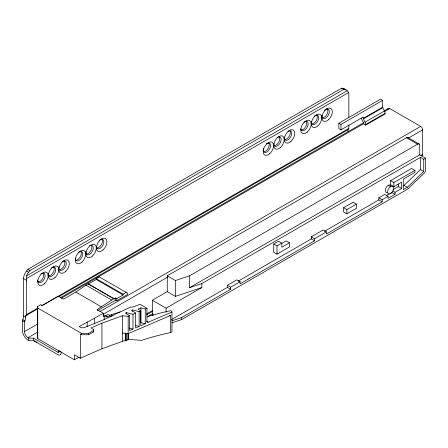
<?xml version="1.0" encoding="UTF-8"?>
<svg xmlns="http://www.w3.org/2000/svg" width="448" height="448" viewBox="0 0 448 448"><rect width="100%" height="100%" fill="white"/><g stroke="black" fill="none" stroke-linecap="round" stroke-linejoin="round"><path stroke-width="0.67" d="M147.398 316.607A192.629 111.216 0 0 1 171.125 310.621L171.993 312.015L148.294 322.196A1.669 1.092 -52.2 0 1 146.944 321.418L146.961 308.258L145.286 308.98L145.286 323.77L140.767 325.713L140.767 310.918L139.132 311.618L139.132 326.413L135.682 327.891L135.682 313.102L132.983 314.261L132.983 329.056L129.528 330.534L129.528 315.745L128.167 316.327L122.494 315.756L122.433 341.342L123.659 340.76L125.944 340.754L125.944 333.396M97.597 310.587L115.696 300.143L115.758 297.987L116.81 298.598L123.071 294.98L123.071 294.168L96.242 278.678L96.242 279.49L123.071 294.98M115.696 300.143L116.749 300.748L116.81 298.598M122.494 341.348L101.942 348.751L80.321 358.226L80.321 333.99L81.62 334.74L88.665 334.74L93.363 332.03L93.554 329.426L91 327.953L101.942 323.159L122.494 315.756M93.363 332.03L93.554 329.426M125.944 340.754L128.1 339.478A4.939 1.607 20.5 0 1 128.671 339.478A227.864 74.155 20.5 0 1 141.596 340.385A189.515 109.418 0 0 1 170.481 332.567L171.993 331.912L171.993 312.015M38.024 307.922L26.51 314.569L25.687 315.801L25.687 317.089A8.305 4.794 -60 0 1 24.903 320.93L24.511 321.927L24.511 331.598A4.984 2.878 60 0 0 28.034 337.697L28.762 338.117L33.538 338.162L57.859 352.206A1.663 0.958 60 0 0 59.035 351.529L59.035 350.644L61.152 351.865L61.152 352.75A4.648 2.682 60 0 1 57.859 354.648L33.538 340.603L28.762 340.558L28.034 340.138A7.969 4.603 60 0 1 22.4 330.378L22.4 320.706L22.786 319.71A8.305 4.794 -60 0 0 23.576 315.868L23.576 278.583A8.305 4.794 -60 0 1 26.51 271.018L27.871 269.321L341.6 88.189L342.966 88.312L345.078 89.533A8.305 4.794 -60 0 1 347.194 90.726A10.282 8.075 86.3 0 1 348.634 92.551A8.305 4.794 -60 0 1 348.835 94.186L348.835 117.275M58.402 296.912L348.012 129.707L348.835 128.475L348.835 124.975M26.51 314.569L26.51 280.274A8.305 4.794 -60 0 1 26.706 278.415A10.282 8.075 86.3 0 1 26.51 275.873A8.305 4.794 -60 0 1 28.622 272.238L29.988 270.542L343.717 89.41L345.078 89.533M402.892 186.043L404.04 185.377L420.448 169.585L420.448 157.377L423.735 159.275L425.6 158.2L425.6 170.055A2.99 1.725 -60 0 1 424.155 173.202L407.613 189.123L181.653 319.581L171.993 322.801M392.851 191.016L395.041 192.282L401.632 188.479L401.632 182.168L393.87 186.654L390.578 184.755L390.578 180.622L411.645 168.459L414.932 170.358L414.932 172.435L403.301 179.155L403.301 189.599L407.327 187.275L423.735 171.483L423.735 159.275M79.1 357.095L74.402 359.811L37.716 338.626L37.542 306.51L40.774 304.646L42.213 305.48L58.419 296.122L63.616 299.124L75.824 292.074L88.178 283.741L114.167 298.906L115.758 297.987M103.012 315.487L105.672 315.722L107.912 314.429L109.978 315.308L107.682 316.887L103.365 316.663L103.365 313.292L96.998 309.613L113.954 298.62M26.51 275.873L347.194 90.726M26.706 278.415L348.634 92.551M365.686 125.166L365.686 124.488A3.819 2.206 60 0 0 365.07 122.158L363.412 118.86A0.829 0.482 60 0 1 363.278 118.35L363.278 116.995L340.967 129.875L338.856 128.654L338.856 123.234L380.537 99.165L382.654 100.386L382.654 107.167A0.829 0.482 60 0 0 382.788 107.671L384.446 110.97A3.819 2.206 60 0 1 385.062 113.299L385.062 113.982L365.686 125.166L363.569 123.945L363.569 123.267A0.829 0.482 60 0 0 363.44 122.763L361.777 119.465A3.819 2.206 60 0 1 361.267 118.037M338.856 123.234L340.967 124.454L382.654 100.386M363.278 118.35L382.654 107.167M363.412 118.86L382.788 107.671M41.658 305.822L348.835 128.475M25.687 315.801L37.806 308.806M60.334 297.825L363.558 122.758M384.138 110.88L388.377 108.433M365.07 122.158L384.446 110.97M61.141 298.318L363.759 123.598M384.339 111.72L389.788 108.573L420.666 126.403A2.822 1.63 60 0 1 422.666 129.858L422.666 154.538A2.822 1.63 60 0 1 421.842 155.926M96.242 278.678L99.31 276.909L127.63 293.255L127.669 294.442L116.749 300.748M88.178 283.741L88.39 284.026L96.242 279.49M365.686 124.488L385.062 113.299M24.511 331.598L37.839 323.904M28.034 337.697L37.727 332.102M123.071 294.168L126.14 292.398M99.887 311.601L420.666 126.403M103.365 313.292L79.201 326.564L80.377 327.242A3.321 1.915 0 0 0 84.633 327.454L103.04 320.012L130.603 307.048L131.986 307.261A192.629 111.216 0 0 1 140.218 304.366L146.961 308.258M152.589 315.37A2.99 1.725 -60 0 1 152.359 314.395L152.359 300.255L167.261 291.648L167.261 275.828L406.459 137.726A2.99 1.725 -60 0 1 408.47 138.253M103.191 314.306L167.591 277.127M408.122 138.253L422.666 129.858M37.542 306.51L37.716 308.034L81.62 333.385L88.665 333.385L93.363 330.669M189.599 275.806L417.614 144.166A2.99 1.725 -60 0 1 419.731 145.387L419.731 154.806L189.599 287.672L189.599 275.806L175.42 280.538L167.261 275.828M57.859 352.206L59.074 351.506M146.675 313.88L152.723 310.386M420.851 155.585L422.666 154.538M146.692 314.821L152.746 311.326M189.599 287.672L201.824 283.595L420.448 157.377M147.213 316.932L152.667 313.779M273.728 243.992L278.516 241.226L281.803 243.124L281.803 247.19L289.436 242.782L289.436 246.96L277.015 254.134L273.728 252.235L273.728 243.992L277.015 245.89L281.803 243.124M152.359 300.255L166.096 308.185L201.824 287.554L201.824 283.595M281.45 243.6L286.149 240.884L289.436 242.782M343.594 207.721L353.08 202.244L356.367 204.142L356.367 208.32L346.881 213.797L343.594 211.898L343.594 207.721L346.881 209.619L356.367 204.142M390.578 180.622L393.87 182.521L414.932 170.358M171.534 319.614L227.366 287.381L227.366 285.292L236.818 279.832L240.106 281.73L240.106 283.819L314.614 240.806L314.614 238.717L326.413 231.902L326.413 233.99L382.127 201.824L382.127 199.741L388.052 196.319L388.052 198.402L395.041 194.37L395.041 192.282M238.034 281.221L311.326 238.907L311.326 236.818L323.126 230.003L326.413 231.902M324.335 231.392L378.84 199.926L378.84 197.842L384.765 194.421L388.052 196.319M392.952 189.694L398.345 186.581L401.632 188.479M386.512 195.496L389.424 193.816M390.589 193.144L391.754 192.472L395.041 194.37M227.366 285.292L230.653 287.19L240.106 281.73M171.948 320.796L181.653 317.565L230.653 289.279L230.653 287.19M132.983 314.261L126.381 312.614L125.378 313.046L129.528 315.745M139.132 311.618L132.535 309.977L131.533 310.402L135.682 313.102M145.286 308.98L140.885 307.882L137.995 309.12L140.767 310.918M122.433 333.071L128.167 333.648L170.481 315.482L170.481 332.567M167.261 291.648L175.42 296.358L201.824 287.554M111.048 316.719L111.048 314.77L120.131 311.898M145.286 323.77L140.885 322.672L140.885 307.882M135.834 325.59L139.132 326.413M129.024 328.065L132.983 329.056M341.6 88.189L343.717 89.41M407.954 137.575L419.11 144.015M406.459 137.726L417.614 144.166M419.731 154.806L425.6 158.2M420.448 169.585L423.735 171.483M404.04 185.377L407.327 187.275M388.259 185.315L390.606 186.67M378.84 197.842L382.127 199.741M378.84 199.926L382.127 201.824M311.326 236.818L314.614 238.717M311.326 238.907L314.614 240.806M227.366 287.381L230.653 289.279M152.359 314.395L153.552 315.084M88.39 284.026L114.167 298.906M85.837 285.09L111.614 299.975M146.496 321.154L148.294 322.196M75.824 292.074L101.601 306.953M27.871 269.321L29.988 270.542M105.672 315.722L107.682 316.887M26.51 271.018L28.622 272.238M23.576 278.583L26.51 280.274M23.576 315.868L25.687 317.089M22.786 319.71L24.903 320.93M22.4 320.706L24.511 321.927M80.321 358.226L74.402 354.805L74.402 359.811M111.048 314.77L112.739 315.963M398.345 184.055L398.345 186.581M393.87 182.521L393.87 186.654M348.012 129.707L348.012 130.995A8.305 4.794 -60 0 0 348.046 131.684M346.881 209.619L346.881 213.797M340.967 124.454L340.967 129.875M277.015 245.89L277.015 254.134M181.653 317.565L181.653 319.581M175.42 280.538L175.42 296.358M166.096 308.185L166.096 312.222M132.535 309.977L132.535 311.321M128.671 333.407L128.671 339.478M128.167 316.327L128.167 333.648M128.1 333.883L128.1 339.478M126.896 333.407L126.896 340.189M126.381 312.614L126.381 313.958M125.58 332.886L125.58 340.76M109.978 315.308L109.978 316.686M104.199 316.736L104.199 319.474M101.942 323.159L101.942 348.751M94.466 318.427L94.466 323.988M88.665 333.385L88.665 334.74M87.17 321.961L87.17 326.833M81.62 333.385L81.62 334.74M37.716 308.034L37.716 338.626M33.538 338.162L33.538 340.603M28.762 338.117L28.762 340.558M387.89 109.071A2.822 1.63 60 0 1 389.788 108.573M169.12 315.773A189.515 109.418 0 0 1 170.481 315.482M303.873 122.164A5.23 3.018 -60 0 1 308.101 123.267A5.23 3.018 -60 0 1 305.026 129.931A5.23 3.018 -60 0 1 300.798 128.822M306.034 120.994A5.23 3.018 -60 0 1 305.654 126.745A5.23 3.018 -60 0 1 300.866 129.942M314.44 116.06A5.23 3.018 -60 0 1 318.713 117.589A5.23 3.018 -60 0 1 314.826 124.32A5.23 3.018 -60 0 1 311.366 121.386M316.602 114.895A5.23 3.018 -60 0 1 316.008 120.994A5.23 3.018 -60 0 1 310.99 123.659M326.166 109.29A5.23 3.018 -60 0 1 329.241 112.403A5.23 3.018 -60 0 1 325.007 118.395A5.23 3.018 -60 0 1 321.933 115.287M324.442 110.443A5.23 3.018 -60 0 1 325.584 109.575M326.794 108.5A5.23 3.018 -60 0 1 326.99 114.178A5.23 3.018 -60 0 1 322 117.74M266.297 143.858A5.23 3.018 -60 0 1 270.525 144.962A5.23 3.018 -60 0 1 267.45 151.626A5.23 3.018 -60 0 1 263.222 150.517M263.222 149.184A5.23 3.018 -60 0 1 263.357 148.45M268.458 142.688A5.23 3.018 -60 0 1 268.078 148.439A5.23 3.018 -60 0 1 263.29 151.637M276.864 137.754A5.23 3.018 -60 0 1 281.12 139.07A5.23 3.018 -60 0 1 277.637 145.79A5.23 3.018 -60 0 1 273.745 143.774M288.008 131.27A5.23 3.018 -60 0 1 291.704 133.627A5.23 3.018 -60 0 1 287.622 140.011A5.23 3.018 -60 0 1 284.357 136.982M289.593 130.486A5.23 3.018 -60 0 1 289.218 136.237A5.23 3.018 -60 0 1 284.43 139.434M99.557 240.122A5.23 3.018 -60 0 1 103.785 241.231A5.23 3.018 -60 0 1 100.71 247.89A5.23 3.018 -60 0 1 96.482 246.786M279.328 136.982A5.23 3.018 -60 0 1 278.438 142.688A5.23 3.018 -60 0 1 273.857 145.538M89.566 245.84A5.23 3.018 -60 0 1 93.257 248.198A5.23 3.018 -60 0 1 89.18 254.582A5.23 3.018 -60 0 1 85.915 251.552M78.417 252.325A5.23 3.018 -60 0 1 82.678 253.641A5.23 3.018 -60 0 1 79.19 260.361A5.23 3.018 -60 0 1 75.298 258.345M101.718 238.958A5.23 3.018 -60 0 1 101.338 244.703A5.23 3.018 -60 0 1 96.55 247.906M61.981 261.817A5.23 3.018 -60 0 1 66.214 262.926A5.23 3.018 -60 0 1 63.134 269.584A5.23 3.018 -60 0 1 58.906 268.481M58.906 267.142A5.23 3.018 -60 0 1 59.041 266.414M91.454 245.454A5.23 3.018 -60 0 1 90.558 251.154A5.23 3.018 -60 0 1 85.982 254.005M80.578 251.16A5.23 3.018 -60 0 1 80.203 256.906A5.23 3.018 -60 0 1 75.415 260.109M51.414 267.921A5.23 3.018 -60 0 1 55.686 269.444A5.23 3.018 -60 0 1 51.794 276.181A5.23 3.018 -60 0 1 48.339 273.241M53.575 266.75A5.23 3.018 -60 0 1 52.982 272.849A5.23 3.018 -60 0 1 47.964 275.52M42 273.353A5.23 3.018 -60 0 1 45.102 276.226A5.23 3.018 -60 0 1 41.227 282.279A5.23 3.018 -60 0 1 37.722 280.039M40.846 274.019A5.23 3.018 -60 0 1 41.423 273.633M64.142 260.652A5.23 3.018 -60 0 1 63.767 266.398A5.23 3.018 -60 0 1 58.974 269.601M43.31 273.246A5.23 3.018 -60 0 1 42.414 278.953A5.23 3.018 -60 0 1 37.839 281.803M37.027 342.098A3.321 1.915 0 0 1 36.523 342.031M36.042 341.914A3.321 1.915 0 0 1 34.39 340.799M342.966 88.312A8.305 4.794 -60 0 1 345.391 90.026M387.335 192.595A4.234 2.447 -60 0 1 385.98 187.841A4.234 2.447 -60 0 1 390.925 185.662M328.462 119.773A7.392 4.267 -60 0 0 330.809 108.326A7.392 4.267 -60 0 0 322.067 116.077A7.392 4.267 -60 0 0 328.462 119.773M269.752 153.67A7.392 4.267 -60 0 0 272.093 142.223A7.392 4.267 -60 0 0 263.351 149.974A7.392 4.267 -60 0 0 269.752 153.67M280.319 147.566A7.392 4.267 -60 0 0 282.666 136.119A7.392 4.267 -60 0 0 273.924 143.875A7.392 4.267 -60 0 0 280.319 147.566M290.886 141.467A7.392 4.267 -60 0 0 293.233 130.021A7.392 4.267 -60 0 0 284.491 137.771A7.392 4.267 -60 0 0 290.886 141.467M103.012 249.934A7.392 4.267 -60 0 0 105.353 238.487A7.392 4.267 -60 0 0 96.611 246.243A7.392 4.267 -60 0 0 103.012 249.934M92.445 256.038A7.392 4.267 -60 0 0 94.786 244.591A7.392 4.267 -60 0 0 86.044 252.342A7.392 4.267 -60 0 0 92.445 256.038M81.878 262.136A7.392 4.267 -60 0 0 84.218 250.69A7.392 4.267 -60 0 0 75.477 258.446A7.392 4.267 -60 0 0 81.878 262.136M65.436 271.628A7.392 4.267 -60 0 0 67.782 260.182A7.392 4.267 -60 0 0 59.035 267.932A7.392 4.267 -60 0 0 65.436 271.628M44.302 283.83A7.392 4.267 -60 0 0 46.642 272.384A7.392 4.267 -60 0 0 37.901 280.14A7.392 4.267 -60 0 0 44.302 283.83M54.869 277.732A7.392 4.267 -60 0 0 57.21 266.286A7.392 4.267 -60 0 0 48.468 274.036A7.392 4.267 -60 0 0 54.869 277.732M317.895 125.877A7.392 4.267 -60 0 0 320.236 114.425A7.392 4.267 -60 0 0 311.494 122.181A7.392 4.267 -60 0 0 317.895 125.877M307.328 131.975A7.392 4.267 -60 0 0 309.669 120.529A7.392 4.267 -60 0 0 300.927 128.279A7.392 4.267 -60 0 0 307.328 131.975M391.384 193.021A4.234 2.447 -60 0 0 392.728 186.463A4.234 2.447 -60 0 0 387.716 190.904A4.234 2.447 -60 0 0 391.384 193.021"/></g></svg>
